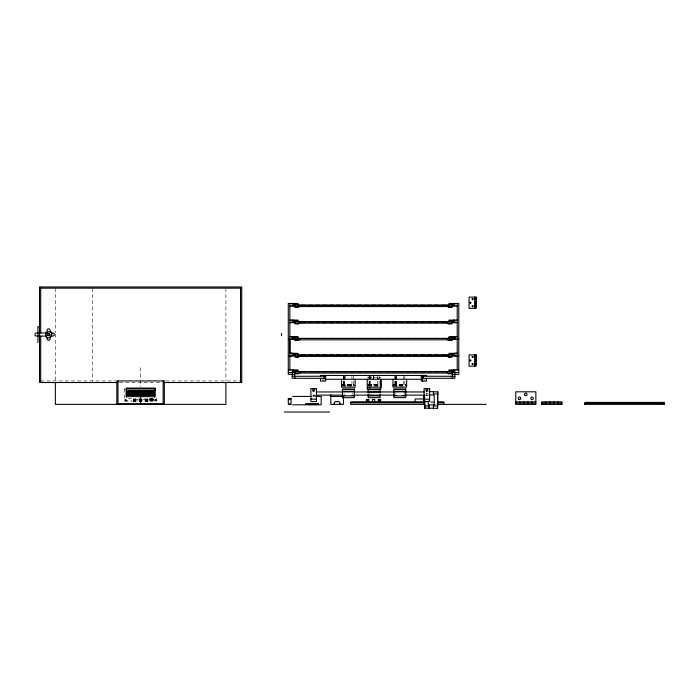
<?xml version="1.0" encoding="UTF-8"?>
<svg xmlns="http://www.w3.org/2000/svg" width="699" height="699" viewBox="0 0 699 699"><rect width="100%" height="100%" fill="white"/><g stroke="black" fill="none" stroke-linecap="round" stroke-linejoin="round"><path stroke-width="0.52" stroke-dasharray="3.5 2.62" d="M124.938 389.631L124.938 389.063M125.086 400.824L125.357 399.671L126.082 400.597M126.1 400.169L125.803 400.911L124.719 400.667M154.995 400.466C156.139 397.923 156.235 402.729 154.995 400.169M156.165 400.038C155.72 401.768 154.313 399.26 156.104 400.204M126.1 400.466C125.331 398.946 124.431 401.409 126.021 400.422M151.01 398.867L151.202 399.784L150.949 398.736M152.024 398.867L152.207 399.784L151.954 398.736M153.029 398.867L153.212 399.784L153.029 398.762M124.719 388.696L124.719 401.147L132.356 401.147M124.719 399.662L124.806 399.566A0.987 0.856 0 0 1 126.204 399.566A0.987 0.856 0 0 1 126.204 400.772L126.091 400.85M144.099 398.762L143.915 399.784L144.169 398.736M367.272 377.294L380.929 377.294M40.708 380.946L115.65 380.946M165.733 380.946L240.526 380.946M119.442 382.528L162.151 382.528M341.514 384.485L354.113 384.406M367.237 384.415L378.797 384.406M392.969 384.459L405.569 384.459M341.514 384.572L354.113 384.52M368.286 384.52L378.797 384.52M392.969 384.52L405.569 384.572M341.514 384.747L354.113 384.747M368.286 384.747L378.797 384.747M392.969 384.677L405.569 384.747M341.514 384.896L354.113 384.896M367.237 384.896L378.797 384.896M392.969 384.896L405.569 384.896M341.514 385.07L354.113 385.07M368.286 385.07L378.797 384.983M392.969 384.983L405.569 385.07M341.514 385.175L354.113 385.175M368.286 385.175L378.797 385.175M392.969 385.175L405.569 385.175M341.514 385.28L354.113 385.28M368.286 385.28L378.797 385.28M392.969 385.28L405.569 385.28M341.514 385.516L354.113 385.394M368.286 385.516L378.797 385.394M392.969 385.516L405.569 385.516M341.514 385.638L354.113 385.638M368.286 385.638L378.797 385.638M392.969 385.638L405.569 385.638M341.514 385.778L354.113 385.778M368.286 385.778L378.797 385.778M392.969 385.778L405.569 385.778M341.514 385.918L354.113 385.918M368.286 385.918L378.797 385.918M392.969 385.918L405.569 385.918M342.562 386.066L354.113 386.066M368.286 386.066L378.797 386.066M394.018 386.066L405.569 386.066M425.936 393.825L428.015 393.825M313.082 395.127L315.258 395.127M425.28 395.127L428.548 395.127M312.75 395.416L315.52 395.416M425.953 395.416L427.797 395.416M312.768 396.429L315.931 396.429M131.639 398.526L126.379 398.526L126.379 396.805M149.534 398.526L154.794 398.526L154.794 397.137M138.131 399.784L138.131 398.736M149.7 399.129L153.806 399.129L153.806 400.71L149.7 400.71M149.7 399.627L153.806 399.627M149.7 400.221L153.806 400.221M124.719 400.85L131.447 400.85M149.656 400.85L156.384 400.85M149.831 401.147L156.384 401.147L156.384 397.67M430.829 401.803L436.228 401.803M430.829 402.79L436.228 402.79M433.284 404.372L436.097 404.372M155.012 400.85L154.89 400.772A0.987 0.856 0 0 1 154.89 399.566A0.987 0.856 0 0 1 156.288 399.566L156.384 399.662M426.285 393.039L426.285 394.612M424.101 379.251L424.101 381.095M404.808 376.228L404.808 380.204M404.808 381.2L404.808 387.167M404.144 393.083L404.144 394.253M403.384 376.228L403.384 380.204M403.384 381.2L403.384 387.167M396.202 376.228L396.202 380.204M396.202 381.2L396.202 387.167M396.184 376.228L396.184 380.204M396.184 381.2L396.184 386.171M395.494 376.228L395.494 380.204M395.494 381.2L395.494 387.167M395.512 393.083L395.512 394.253M395.311 376.228L395.311 380.204M395.311 381.2L395.311 386.171M394.778 376.228L394.778 380.204M394.778 381.2L394.778 387.167M379.636 377.294L379.636 378.089L377.18 378.089L377.18 377.294M379.085 376.228L379.085 380.204M379.12 381.069L379.085 387.167M377.661 376.228L377.661 380.204M377.696 381.069L377.661 387.167M371.029 377.294L371.029 378.089L368.565 378.089L368.565 377.294M370.994 376.228L370.959 378.246M370.479 376.228L370.453 380.204M370.514 381.069L370.514 388.041M369.762 376.228L369.762 380.204M369.797 381.069L369.797 388.041M369.788 393.083L369.788 394.253M369.579 376.228L369.579 380.204M369.614 381.069L369.614 388.041M369.483 377.294L369.483 378.089M369.055 376.228L369.055 380.204M369.089 381.069L369.089 388.041M353.362 376.228L353.362 380.204M353.362 381.2L353.362 387.167M352.689 393.083L352.689 394.253M351.938 376.228L351.938 380.204M351.938 381.2L351.938 387.167M345.227 376.228L345.271 378.246M344.729 376.228L344.756 380.204M344.756 381.2L344.756 387.167M344.057 393.083L344.057 394.253M344.039 376.228L344.039 380.204M344.039 381.2L344.039 387.167M343.856 376.228L343.856 380.204M343.856 381.2L343.856 386.171M343.331 376.228L343.331 380.204M343.331 381.2L343.331 387.167M324.039 379.251L324.039 381.095M322.851 379.251L322.851 381.095M225.882 288.154L225.882 380.946M140.586 367.604L140.586 386.687M137.38 399.129L137.38 400.71M92.731 288.154L92.731 380.946M55.352 288.154L55.352 332.907M55.352 334L55.352 380.946M150.198 398.736L149.944 399.784L150.198 398.736"/><path stroke-width="1.05" d="M50.162 337.311L50.162 338.744A1.538 1.538 0 0 1 48.624 340.282A1.538 1.538 0 0 1 47.086 338.744L47.086 337.311A3.163 3.163 0 0 1 47.043 331.807L47.086 330.347A1.538 1.538 0 0 1 48.624 328.81A1.538 1.538 0 0 1 50.162 330.347L50.162 331.789M289.858 339.268L289.858 353.318L292.226 353.318L292.234 355.896L289.858 355.887M474.717 366.145L474.717 354.882M474.717 308.364L474.717 297.11M476.124 354.882L476.124 366.145L469.09 366.145L469.09 354.882L476.133 354.882L476.124 357.084L474.717 357.084M476.124 297.11L476.124 308.364L469.09 308.364L469.09 297.11L476.133 297.11L476.124 299.303L474.717 299.303M515.748 401.855L515.748 391.807L535.853 391.807L535.853 404.372L515.748 404.372L515.748 401.855L535.853 401.855M476.124 306.931L476.124 305.55M476.124 299.923L476.124 298.613M476.124 364.712L476.124 363.331M476.124 357.696L476.124 356.499M133.963 399.811L134.654 400.588L135.335 399.811M134.086 399.636L134.059 400.955M139.52 401.121L139.992 400.885M141.154 399.627L140.77 400.562L139.896 399.811M140.027 399.627L139.52 399.444M141.617 399.732L141.303 399.33L141.486 399.793M141.224 401.174L141.626 400.842L141.154 400.938M145.418 399.575C146.266 399.898 145.654 401.873 145.523 400.807M147.559 399.618L145.462 399.461M147.236 399.339L146.711 400.571L145.838 399.819M147.594 400.955L147.218 401.217M45.881 332.969C46.492 347.368 58.655 326.284 45.881 332.969L36.488 333.012A1.538 1.538 0 0 0 35.002 334.148L35.002 334.943A1.538 1.538 0 0 0 36.488 336.088L45.863 336.088M141.215 399.4L139.617 399.767M135.545 399.714C132.924 398.762 135.466 400.544 135.597 399.33M139.949 401.174L139.485 401.069M141.181 400.885L140.796 399.618M145.89 399.741L147.585 399.461M368.076 400.571L368.076 399.706M378.937 399.706L378.937 400.571M424.503 394.813L424.503 408.085L437.565 408.33L437.958 391.929L429.055 391.589M133.701 399.33L133.99 399.653M133.701 400.772L134.086 400.946M135.676 399.741C135.353 398.316 135.702 402.021 134.094 400.772M155.012 388.513L154.89 388.592A0.987 0.856 0 0 0 155.589 390.059M141.146 400.772L139.905 400.623L139.966 399.4M367.211 399.61L367.211 400.676M379.802 400.676L379.802 399.61M437.958 405.848L433.406 406.093M48.467 333.371C44.832 336.446 52.775 335.406 48.467 333.371A1.188 1.188 0 0 0 48.467 335.721M155.589 388.688L154.995 389.203L155.589 389.71M300.885 305.175L306.206 305.175M307.883 305.175L313.204 305.175M314.882 305.175L320.203 305.175M321.881 305.175L327.193 305.175M328.871 305.175L334.192 305.175M335.87 305.175L341.191 305.175M342.868 305.175L348.189 305.175M349.867 305.175L355.179 305.175M356.857 305.175L362.178 305.175M363.856 305.175L369.177 305.175M370.854 305.175L376.176 305.175M377.853 305.175L383.166 305.175M384.843 305.175L390.164 305.175M391.842 305.175L397.163 305.175M398.841 305.175L404.162 305.175M405.839 305.175L411.152 305.175M412.838 305.175L418.151 305.175M419.828 305.175L425.149 305.175M426.827 305.175L432.148 305.175M433.826 305.175L439.138 305.175M440.824 305.175L446.137 305.175M300.876 321.793L306.197 321.793M307.875 321.793L313.187 321.793M314.873 321.793L320.186 321.793M321.863 321.793L327.184 321.793M328.862 321.793L334.183 321.793M335.861 321.793L341.173 321.793M342.859 321.793L348.172 321.793M349.849 321.793L355.171 321.793M356.848 321.793L362.169 321.793M363.847 321.793L369.159 321.793M370.846 321.793L376.158 321.793M377.836 321.793L383.157 321.793M384.834 321.793L390.156 321.793M391.833 321.793L397.146 321.793M398.832 321.793L404.144 321.793M405.822 321.793L411.143 321.793M412.821 321.793L418.142 321.793M419.819 321.793L425.132 321.793M426.818 321.793L432.131 321.793M433.808 321.793L439.129 321.793M440.807 321.793L446.128 321.793M300.937 338.421L306.258 338.421M307.936 338.421L313.257 338.421M314.934 338.421L320.247 338.421M321.924 338.421L327.246 338.421M328.923 338.421L334.244 338.421M335.922 338.421L341.243 338.421M342.921 338.421L348.233 338.421M349.911 338.421L355.232 338.421M356.909 338.421L362.231 338.421M363.908 338.421L369.229 338.421M370.907 338.421L376.219 338.421M377.897 338.421L383.218 338.421M384.896 338.421L390.217 338.421M391.894 338.421L397.215 338.421M398.893 338.421L404.205 338.421M405.883 338.421L411.204 338.421M412.882 338.421L418.203 338.421M419.881 338.421L425.202 338.421M426.879 338.421L432.192 338.421M433.878 338.421L439.19 338.421M440.868 338.421L446.189 338.421M300.902 355.04L306.223 355.04M307.901 355.04L313.222 355.04M314.899 355.04L320.212 355.04M321.889 355.04L327.211 355.04M328.888 355.04L334.209 355.04M335.887 355.04L341.208 355.04M342.886 355.04L348.198 355.04M349.884 355.04L355.197 355.04M356.874 355.04L362.196 355.04M363.873 355.04L369.194 355.04M370.872 355.04L376.184 355.04M377.871 355.04L383.183 355.04M384.861 355.04L390.182 355.04M391.859 355.04L397.181 355.04M398.858 355.04L404.171 355.04M405.857 355.04L411.169 355.04M412.847 355.04L418.168 355.04M419.846 355.04L425.167 355.04M426.844 355.04L432.157 355.04M433.843 355.04L439.155 355.04M440.833 355.04L446.154 355.04M300.928 371.667L306.249 371.667M307.927 371.667L313.248 371.667M314.926 371.667L320.238 371.667M321.924 371.667L327.237 371.667M328.914 371.667L334.236 371.667M335.913 371.667L341.234 371.667M342.912 371.667L348.224 371.667M349.911 371.667L355.223 371.667M356.901 371.667L362.222 371.667M363.899 371.667L369.221 371.667M370.898 371.667L376.211 371.667M377.897 371.667L383.209 371.667M384.887 371.667L390.208 371.667M391.886 371.667L397.207 371.667M398.884 371.667L404.197 371.667M405.883 371.667L411.195 371.667M412.873 371.667L418.194 371.667M419.872 371.667L425.193 371.667M426.871 371.667L432.192 371.667M433.869 371.667L439.182 371.667M440.859 371.667L446.18 371.667M39.528 288.154L241.714 288.154M474.717 301.592L476.133 301.592L476.133 303.882L474.717 303.882M289.858 306.022L294.891 306.022L294.891 307.211L298.656 307.211L295.406 306.774L295.406 305.192L293.921 305.192L293.921 303.969L297.127 303.969L297.127 304.956L298.656 304.956L298.656 304.441L297.966 304.441L297.966 303.453L288.276 303.453L288.276 374.332L294.777 374.332M457.216 306.022L452.174 306.022L452.174 307.211L448.417 307.211L451.668 306.774L451.668 305.192L453.144 305.192L453.144 303.969L449.938 303.969L449.938 304.956L448.417 304.956L448.417 304.441L449.108 304.441L449.108 303.453L458.797 303.453L458.797 374.332L452.288 374.332M474.717 306.171L476.133 306.171M289.858 320.072L297.975 320.072L298.665 321.575L297.136 321.575L297.136 320.588L293.938 320.588L293.938 321.811L295.415 321.811L295.415 323.401L298.665 323.829L294.899 323.829L294.899 322.65L289.858 322.65M457.216 320.072L449.099 320.072L448.409 321.575L449.929 321.575L449.929 320.588L453.135 320.588L453.135 321.811L451.659 321.811L451.659 323.401L448.409 323.829L452.166 323.829L452.166 322.65L457.216 322.65M39.528 326.634L37.938 326.634L37.938 342.466M51.385 333.012L52.818 333.012A1.538 1.538 0 0 1 54.356 334.55A1.538 1.538 0 0 1 52.818 336.088L51.385 336.088M289.858 336.7L297.957 336.7L298.656 338.202L297.127 338.202L297.127 337.215L293.921 337.215L293.921 338.438L295.406 338.438L295.406 340.02L298.656 340.457L294.891 340.457L294.891 339.268L288.276 339.268M457.216 336.7L449.116 336.7L448.417 338.202L449.946 338.202L449.946 337.215L453.153 337.215L453.153 338.438L451.668 338.438L451.668 340.02L448.417 340.457L452.183 340.457L452.183 339.268L458.797 339.268M292.234 353.318L289.858 353.318L297.975 353.318L298.665 354.821L297.136 354.821L297.136 353.834L293.938 353.834L293.938 355.057L295.415 355.057L295.415 356.647L298.665 357.075L294.899 357.075L294.899 355.896L288.276 355.896M454.848 353.318L457.207 353.318L449.099 353.318L448.409 354.821L449.929 354.821L449.929 353.834L453.135 353.834L453.135 355.057L451.659 355.057L451.659 356.647L448.409 357.075L452.166 357.075L452.166 355.896L458.797 355.896M454.839 355.896L457.216 355.887M474.717 359.373L476.133 359.373L476.133 361.654L474.717 361.654M474.717 363.943L476.133 363.943M288.276 369.946L297.966 369.946L298.656 371.449L297.136 371.449L297.136 370.453L293.929 370.453L293.929 371.685L295.415 371.685L295.415 373.266L298.656 373.703L294.899 373.703L294.899 372.515L288.276 372.515M458.797 369.946L449.108 369.946L448.417 371.449L449.938 371.449L449.938 370.453L453.144 370.453L453.144 371.685L451.659 371.685L451.659 373.266L448.417 373.703L452.174 373.703L452.174 372.515L458.797 372.515M292.226 376.307L325.62 376.228M421.331 376.228L454.848 376.307M422.458 378.325L454.848 378.29L454.848 369.946M325.62 379.251L421.331 379.251M39.528 380.946L40.708 380.946M240.526 380.946L241.714 380.946M117.266 382.528L39.528 382.528L39.528 286.966L241.714 286.966L241.714 382.528L163.968 382.528M367.237 387.167L380.894 387.167L380.894 379.251M126.257 388.67L154.916 388.67M342.44 389.465L354.314 389.465M368.163 389.465L380.038 389.465M393.887 389.465L405.761 389.465M342.44 391.326L354.314 391.326M368.163 391.326L380.038 391.326M393.887 391.326L405.761 391.326M342.44 391.886L354.314 391.886M368.163 391.886L380.038 391.886M393.887 391.886L405.761 391.886M316.35 391.964L342.493 391.964M354.472 391.964L394.778 391.964M404.581 391.964L424.188 391.964M433.406 393.825L437.958 394.07M429.055 394.944L434.201 394.944L434.201 404.974L428.26 404.974L428.26 400.964M316.35 395.127L342.493 395.127M354.472 395.127L394.778 395.127M404.581 395.127L424.188 395.127M127.768 395.284L153.413 395.389L153.413 390.627L127.768 390.627L127.768 395.389M343.847 395.485L345.271 395.485M351.466 395.485L352.89 395.485M369.579 395.485L371.003 395.485M377.189 395.485L378.622 395.485M395.302 395.485L396.726 395.485M402.921 395.485L404.345 395.485M342.44 395.879L354.314 395.879M368.163 395.879L380.038 395.879M393.887 395.879L405.761 395.879M292.776 396.429L311.719 396.429M315.931 396.429L321.191 396.429L321.191 404.8L292.776 404.8M330.837 396.455L342.379 396.455M423.708 397.39L424.704 397.39M424.302 398.972L415.084 398.972L415.084 400.946M310.906 399.173L316.446 399.173M424.101 399.173L429.649 399.173M139.398 399.278L141.775 399.278L141.775 401.331L139.398 401.331L139.424 399.269M289.185 399.627L290.67 399.627M145.34 399.915L145.934 399.915M145.34 400.125L145.934 400.09M145.34 400.256L145.934 400.3M336.341 401.602L337.923 401.602M424.337 401.803L350.793 401.803L350.793 404.372L424.337 404.372M438.395 401.803L443.804 401.803L443.804 404.372M350.793 402.79L424.337 402.79M438.395 402.79L443.804 402.79M515.748 403.113L535.853 403.113M541.821 403.113L561.926 403.113M584.897 403.384L664.05 403.384M116.838 403.777L164.344 403.777M557.994 404.372L561.926 404.372L561.926 401.855L541.821 401.855L541.821 404.372L545.744 404.372M438.028 404.372L486.172 404.372M541.821 404.372L561.926 404.372M429.055 406.093L424.503 405.909M284.414 412.034L329.552 412.034M133.937 399.33L133.579 399.688M135.545 400.754L135.344 401.217L135.597 400.772M145.969 400.78L147.087 400.78L147.087 399.811M663.945 403.384L663.945 404.372M663.788 403.384L663.788 404.372M585.15 403.384L585.15 404.372M584.993 403.384L584.993 404.372M557.994 401.855L557.994 403.742M553.914 401.855L553.914 403.742M549.833 401.855L549.833 403.742M545.744 401.855L545.744 403.742M531.922 401.855L531.922 403.742M527.841 401.855L527.841 403.742M523.752 401.855L523.752 403.742M519.672 401.855L519.672 403.742M457.216 303.453L457.216 369.946M454.848 303.453L454.848 306.022M454.839 320.072L454.839 322.65M454.839 353.318L454.839 355.896M453.66 303.453L453.66 306.022M453.651 320.072L453.651 322.65M453.66 336.7L453.66 339.268M453.651 353.318L453.651 355.896M453.66 369.946L453.66 372.515M452.288 372.515L452.288 378.29M447.177 338.22L447.177 339.801M447.177 371.466L447.177 373.048M447.133 304.974L447.133 306.555M447.115 321.601L447.115 323.183M447.142 354.847L447.142 356.429M437.565 391.589L437.565 408.33M433.406 391.589L433.406 394.944M433.406 404.974L433.406 408.33M429.055 404.974L429.055 408.33M426.469 376.228L426.469 375.433L320.474 375.433L320.474 376.228M426.469 378.325L426.469 381.095L421.331 381.095L421.331 375.433M424.896 400.981L424.896 408.33M423.708 395.608L423.708 404.319M423 376.307L423 378.29M422.912 375.433L422.912 376.228M422.607 376.307L422.607 378.29M422.511 375.433L422.511 381.095M406.617 379.251L406.617 387.167L392.969 387.167L392.969 379.251M380.929 379.435L380.929 389.028L367.272 389.028L367.237 379.251M380.038 389.028L380.038 392.759M380.038 394.253L380.038 397.661L368.163 397.661L368.163 394.253M373.476 375.433L373.476 379.251M368.163 389.028L368.163 392.759M355.171 379.251L355.171 387.167L341.514 387.167L341.514 379.251M343.427 396.91L343.427 404.372L330.837 404.372L330.837 394.778M339.906 403.585L339.906 404.372M334.358 403.585L334.358 404.372M325.62 375.433L325.62 381.095L320.474 381.095L320.474 378.325M324.432 375.433L324.493 378.325L292.226 378.29L292.226 369.946M324.074 376.307L324.074 378.29M299.95 338.421L299.95 339.801M299.941 371.667L299.941 373.048M299.897 305.175L299.897 306.555M299.888 321.793L299.888 323.183M299.915 355.04L299.915 356.429M294.777 372.515L294.777 378.29M293.414 303.453L293.414 306.022M293.423 320.072L293.423 322.65M293.405 336.7L293.405 339.268M293.423 353.318L293.423 355.896M293.414 369.946L293.414 372.515M292.226 303.453L292.226 306.022M292.234 320.072L292.234 322.65M289.858 303.453L289.858 369.946M289.683 403.585L289.683 404.372M281.54 333.371L281.54 335.721M240.526 288.154L240.526 382.528M225.882 382.528L225.882 404.372L55.352 404.372L55.352 382.528M164.344 404.372L164.344 380.946L116.838 380.946L116.838 404.372M163.155 380.946L163.155 404.372M154.794 397.137L154.794 388.775L126.379 388.775L126.379 397.137M146.205 400.099L146.205 400.772M140.586 396.648L140.586 399.601M140.586 400.833L140.586 404.372M118.017 380.946L118.017 404.372M40.708 288.154L40.708 332.907M40.708 336.184L40.708 382.528M337.923 401.418A2.123 2.123 0 0 1 340.081 403.585M334.174 403.585A2.123 2.123 0 0 1 336.341 401.418M48.781 333.371A1.188 1.188 0 0 1 48.781 335.721M50.206 331.807A3.163 3.163 0 0 1 50.206 337.294M454.848 336.7L454.848 339.268L454.848 336.7M472.078 299.032C472.935 301.723 474.167 297.136 472.078 299.032M472.078 306.075C472.935 308.757 474.167 304.179 472.078 306.075M472.078 356.813C472.935 359.504 474.167 354.917 472.078 356.813M472.078 363.847C472.935 366.538 474.167 361.951 472.078 363.847M469.859 302.501C470.523 305.245 472.087 300.762 469.859 302.501M469.859 360.282C470.523 363.026 472.087 358.543 469.859 360.282M296.926 304.179L294.157 304.179L294.157 304.974L295.642 304.974L295.642 306.555L451.388 306.555L451.388 304.974L452.865 304.974L452.865 304.179L450.095 304.179L450.095 305.175L296.926 305.175L296.926 304.179M296.918 320.806L294.148 320.806L294.148 321.601L295.633 321.601L295.633 323.183L451.371 323.183L451.371 321.601L452.856 321.601L452.856 320.806L450.086 320.806L450.086 321.793L296.918 321.793L296.918 320.806M296.979 337.425L294.209 337.425L294.209 338.22L295.694 338.22L295.694 339.801L451.432 339.801L451.432 338.22L452.917 338.22L452.917 337.425L450.147 337.425L450.147 338.421L296.979 338.421L296.979 337.425M296.944 354.052L294.174 354.052L294.174 354.847L295.66 354.847L295.66 356.429L451.397 356.429L451.397 354.847L452.882 354.847L452.882 354.052L450.112 354.052L450.112 355.04L296.944 355.04L296.944 354.052M296.97 370.671L294.2 370.671L294.2 371.466L295.686 371.466L295.686 373.048L451.423 373.048L451.423 371.466L452.908 371.466L452.908 370.671L450.139 370.671L450.139 371.667L296.97 371.667L296.97 370.671M154.916 388.076L126.257 388.076L126.257 396.648L154.916 396.648L154.916 388.076M316.446 388.565L310.906 388.565L310.906 401.549L316.446 401.549L316.446 388.565M429.649 388.565L424.101 388.565L424.101 401.549L429.649 401.549L429.649 388.565M354.314 389.028L342.44 389.028L342.44 397.661L354.314 397.661L354.314 389.028M405.761 389.028L393.887 389.028L393.887 397.661L405.761 397.661L405.761 389.028M129.525 391.064L128.162 391.064L128.162 392.969L129.525 392.969L129.525 391.064M131.097 391.064L129.726 391.064L129.726 392.969L131.097 392.969L131.097 391.064M132.661 391.064L131.29 391.064L131.29 392.969L132.661 392.969L132.661 391.064M134.225 391.064L132.854 391.064L132.854 392.969L134.225 392.969L134.225 391.064M135.789 391.064L134.426 391.064L134.426 392.969L135.789 392.969L135.789 391.064M137.353 391.064L135.99 391.064L135.99 392.969L137.353 392.969L137.353 391.064M138.926 391.064L137.554 391.064L137.554 392.969L138.926 392.969L138.926 391.064M140.49 391.064L139.118 391.064L139.118 392.969L140.49 392.969L140.49 391.064M142.054 391.064L140.682 391.064L140.682 392.969L142.054 392.969L142.054 391.064M143.618 391.064L142.255 391.064L142.255 392.969L143.618 392.969L143.618 391.064M145.182 391.064L143.819 391.064L143.819 392.969L145.182 392.969L145.182 391.064M146.755 391.064L145.383 391.064L145.383 392.969L146.755 392.969L146.755 391.064M148.319 391.064L146.947 391.064L146.947 392.969L148.319 392.969L148.319 391.064M149.883 391.064L148.52 391.064L148.52 392.969L149.883 392.969L149.883 391.064M151.447 391.064L150.084 391.064L150.084 392.969L151.447 392.969L151.447 391.064M153.011 391.064L151.648 391.064L151.648 392.969L153.011 392.969L153.011 391.064M129.525 393.144L128.162 393.144L128.162 395.04L129.525 395.04L129.525 393.144M131.097 393.144L129.726 393.144L129.726 395.04L131.097 395.04L131.097 393.144M132.661 393.144L131.29 393.144L131.29 395.04L132.661 395.04L132.661 393.144M134.225 393.144L132.854 393.144L132.854 395.04L134.225 395.04L134.225 393.144M135.789 393.144L134.426 393.144L134.426 395.04L135.789 395.04L135.789 393.144M137.353 393.144L135.99 393.144L135.99 395.04L137.353 395.04L137.353 393.144M138.926 393.144L137.554 393.144L137.554 395.04L138.926 395.04L138.926 393.144M140.49 393.144L139.118 393.144L139.118 395.04L140.49 395.04L140.49 393.144M142.054 393.144L140.682 393.144L140.682 395.04L142.054 395.04L142.054 393.144M143.618 393.144L142.255 393.144L142.255 395.04L143.618 395.04L143.618 393.144M145.182 393.144L143.819 393.144L143.819 395.04L145.182 395.04L145.182 393.144M146.755 393.144L145.383 393.144L145.383 395.04L146.755 395.04L146.755 393.144M148.319 393.144L146.947 393.144L146.947 395.04L148.319 395.04L148.319 393.144M149.883 393.144L148.52 393.144L148.52 395.04L149.883 395.04L149.883 393.144M151.447 393.144L150.084 393.144L150.084 395.04L151.447 395.04L151.447 393.144M153.011 393.144L151.648 393.144L151.648 395.04L153.011 395.04L153.011 393.144M291.064 398.439L288.294 398.439L288.294 404.372L291.064 404.372L291.064 398.439M135.842 399.286L133.465 399.286L133.465 401.34L135.842 401.34L135.816 399.278M147.716 399.286L145.34 399.286L145.34 401.34L147.716 401.34L147.69 399.278M368.74 399.461L366.398 399.461L366.398 401.488L368.74 401.488L368.74 399.461M374.673 399.461L372.34 399.461L372.34 401.488L374.673 401.488L374.673 399.461M380.614 399.461L378.273 399.461L378.273 401.488L380.614 401.488L380.614 399.461M664.05 402.397L584.897 402.397L584.897 404.372L664.05 404.372L664.05 402.397M318.491 403.777L305.62 403.777L305.62 404.372L318.491 404.372L318.491 403.777M292.226 339.268L292.226 336.7L292.226 339.268M313.178 391.082A0.987 0.987 0 0 0 314.664 390.225A0.987 0.987 0 0 0 313.178 389.369A0.987 0.987 0 0 0 313.178 391.082M426.381 391.082A0.987 0.987 0 0 0 427.867 390.225A0.987 0.987 0 0 0 426.381 389.369A0.987 0.987 0 0 0 426.381 391.082M531.45 399.435A1.258 1.258 0 0 0 533.337 398.351A1.258 1.258 0 0 0 531.45 397.259A1.258 1.258 0 0 0 531.45 399.435M525.089 395.407A1.258 1.258 0 0 0 527.055 394.463A1.258 1.258 0 0 0 525.246 393.24A1.258 1.258 0 0 0 525.089 395.407M518.885 399.435A1.258 1.258 0 0 0 520.772 398.351A1.258 1.258 0 0 0 518.885 397.259A1.258 1.258 0 0 0 518.885 399.435"/></g></svg>
